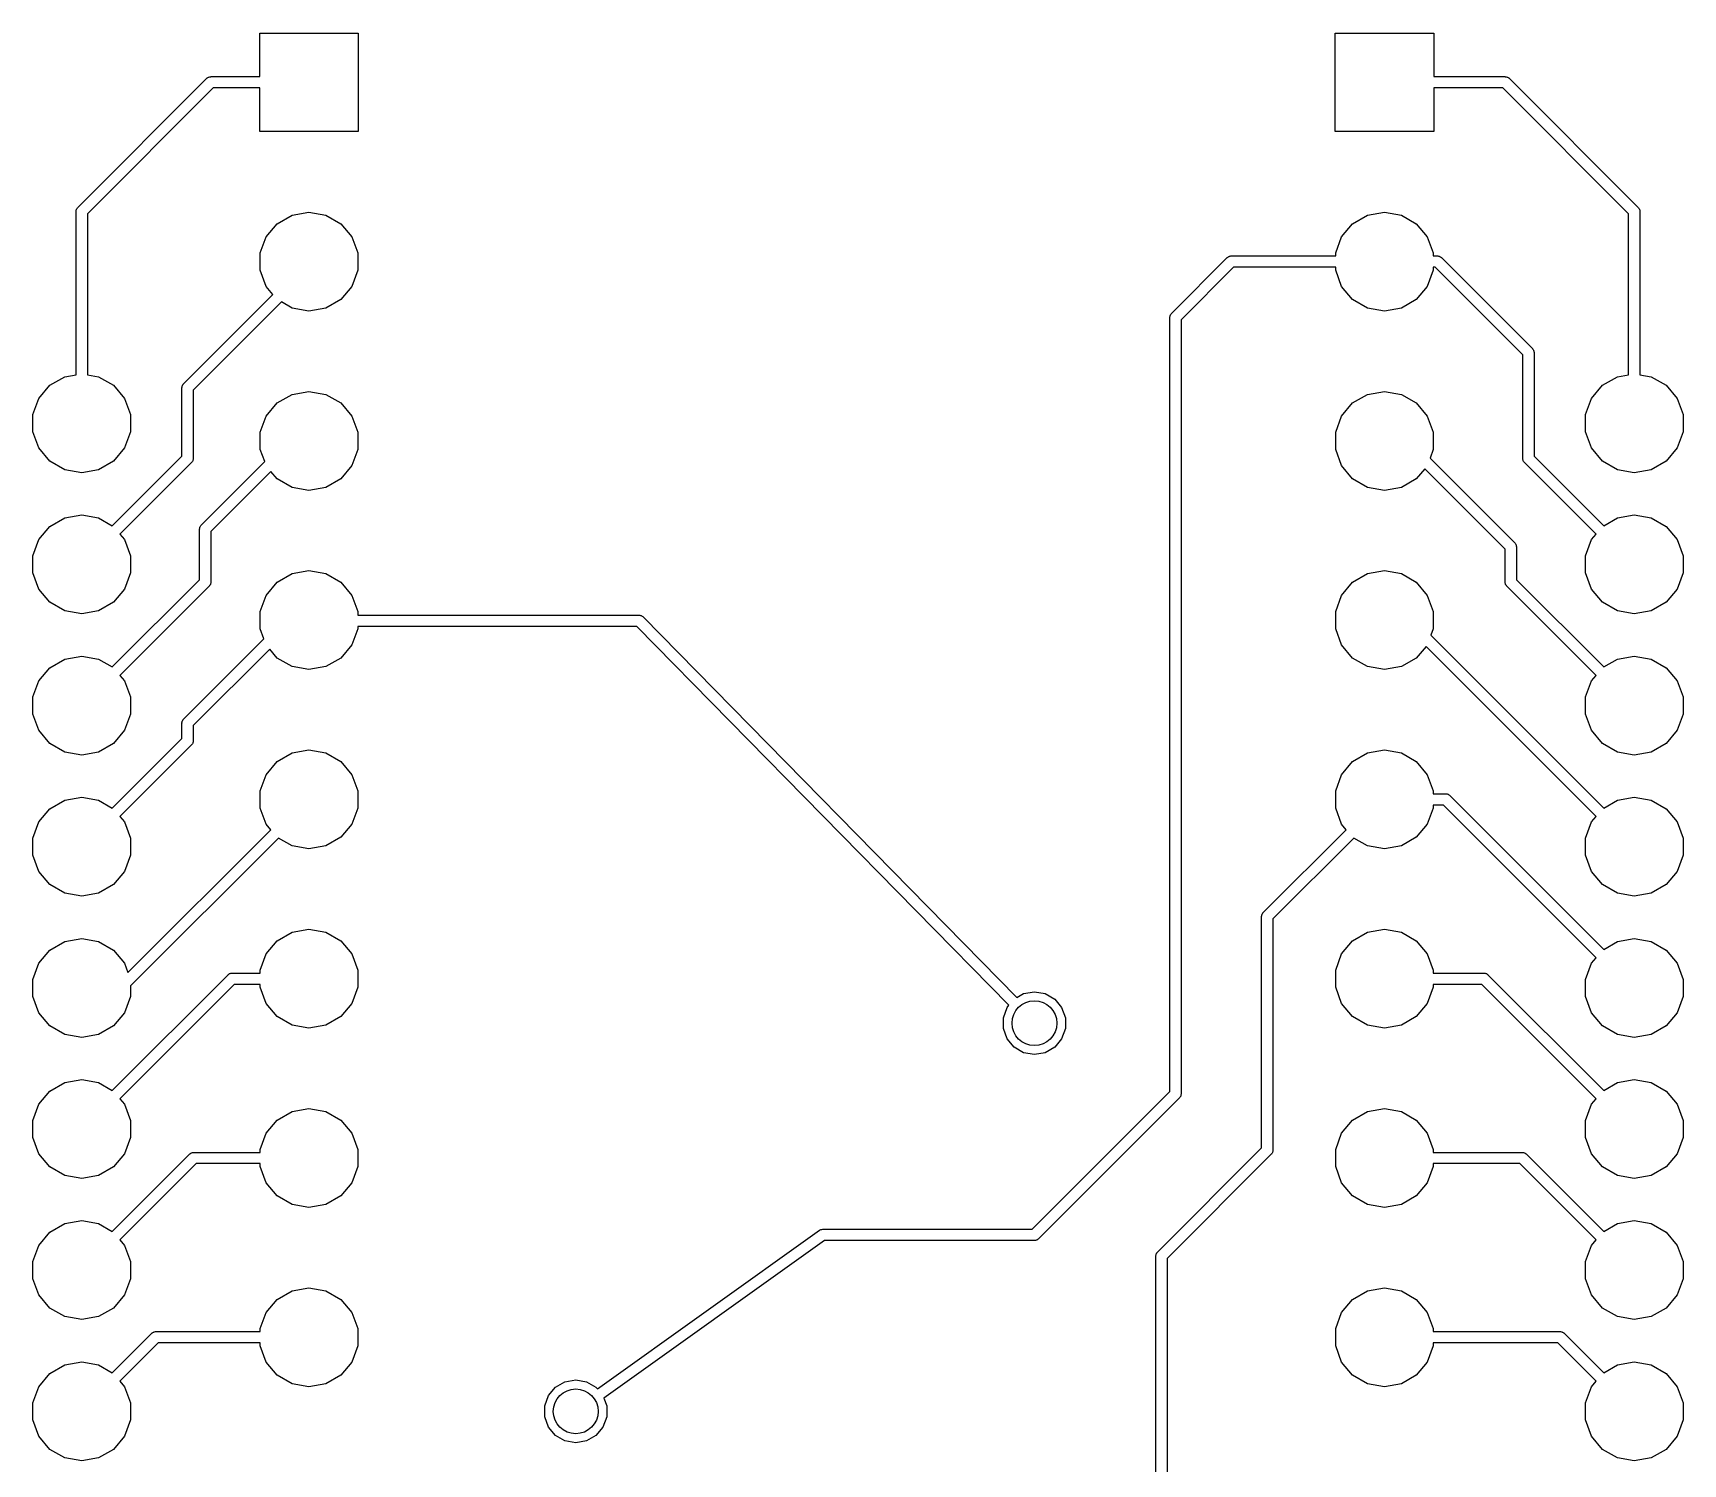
# Model space of a CAD drawing. Extents: x 168.8 to 192.2, y -128.3 to -89.5.
# Drawn here: x 168.81 to 192.19, y -109.75 to -89.47 of the extents above; entities that cross this region are included whole.
import ezdxf

# ---------------------------------------------------------------- set-up
doc = ezdxf.new("R2010")
doc.units = 0
doc.header["$MEASUREMENT"] = 0
doc.layers.add('BLACK', color=7, linetype='CONTINUOUS')

msp = doc.modelspace()

# ---------------------------------------------------------------- linework, layer by layer
at = {"layer": 'Black'}
for p, q in [((172.022, -90.09), (172.022, -89.4715)), ((172.022, -89.4715), (173.418, -89.4715)), ((173.418, -89.4715), (173.418, -90.8685)), ((187.261, -90.8685), (187.261, -89.4715)), ((187.261, -89.4715), (188.659, -89.4715)), ((188.659, -89.4715), (188.659, -90.09)), ((169.443, -91.9442), (171.273, -90.1134)), ((171.363, -90.25), (169.579, -92.0339)), ((171.273, -90.1134), (171.276, -90.1114)), ((171.276, -90.1114), (171.279, -90.1087)), ((171.279, -90.1087), (171.288, -90.1035)), ((171.288, -90.1035), (171.296, -90.0975)), ((171.296, -90.0975), (171.3, -90.0966)), ((171.3, -90.0966), (171.303, -90.0948)), ((171.303, -90.0948), (171.313, -90.093)), ((171.313, -90.093), (171.323, -90.0903)), ((171.323, -90.0903), (171.327, -90.0906)), ((171.327, -90.0906), (171.33, -90.09)), ((171.33, -90.09), (172.022, -90.09)), ((172.022, -90.25), (171.363, -90.25)), ((172.022, -90.8685), (172.022, -90.25)), ((188.659, -90.09), (189.67, -90.09)), ((189.637, -90.25), (188.659, -90.25)), ((188.659, -90.25), (188.659, -90.8685)), ((191.421, -92.0339), (189.637, -90.25)), ((189.67, -90.09), (189.673, -90.0906)), ((189.673, -90.0906), (189.677, -90.0903)), ((189.677, -90.0903), (189.687, -90.093)), ((189.687, -90.093), (189.697, -90.0948)), ((189.697, -90.0948), (189.7, -90.0966)), ((189.7, -90.0966), (189.704, -90.0975)), ((189.704, -90.0975), (189.712, -90.1035)), ((189.712, -90.1035), (189.721, -90.1087)), ((189.721, -90.1087), (189.724, -90.1114)), ((189.724, -90.1114), (189.727, -90.1134)), ((189.727, -90.1134), (191.557, -91.9442)), ((173.418, -90.8685), (172.022, -90.8685)), ((188.659, -90.8685), (187.261, -90.8685)), ((169.419, -92.0007), (169.42, -91.9973)), ((169.419, -94.3129), (169.419, -92.0007)), ((169.42, -91.9938), (169.422, -91.9837)), ((169.42, -91.9973), (169.42, -91.9938)), ((169.422, -91.9837), (169.424, -91.9734)), ((169.424, -91.9734), (169.426, -91.9703)), ((169.426, -91.9703), (169.427, -91.9669)), ((169.427, -91.9669), (169.433, -91.9584)), ((169.433, -91.9584), (169.438, -91.9493)), ((169.438, -91.9493), (169.441, -91.9471)), ((169.441, -91.9471), (169.443, -91.9442)), ((169.579, -92.0339), (169.579, -94.3129)), ((172.269, -92.1729), (172.48, -92.0511)), ((172.48, -92.0511), (172.72, -92.0088)), ((172.72, -92.0088), (172.96, -92.0511)), ((172.96, -92.0511), (173.171, -92.1729)), ((187.509, -92.1729), (187.72, -92.0511)), ((187.72, -92.0511), (187.96, -92.0088)), ((187.96, -92.0088), (188.2, -92.0511)), ((188.2, -92.0511), (188.411, -92.1729)), ((191.421, -94.3129), (191.421, -92.0339)), ((191.557, -91.9442), (191.559, -91.9471)), ((191.559, -91.9471), (191.562, -91.9493)), ((191.562, -91.9493), (191.567, -91.9584)), ((191.567, -91.9584), (191.573, -91.9669)), ((191.573, -91.9669), (191.574, -91.9703)), ((191.574, -91.9703), (191.576, -91.9734)), ((191.576, -91.9734), (191.578, -91.9837)), ((191.578, -91.9837), (191.58, -91.9938)), ((191.58, -91.9938), (191.58, -91.9973)), ((191.58, -91.9973), (191.581, -92.0007)), ((191.581, -92.0007), (191.581, -94.3129)), ((172.113, -92.3594), (172.269, -92.1729)), ((173.171, -92.1729), (173.327, -92.3594)), ((187.353, -92.3594), (187.509, -92.1729)), ((188.411, -92.1729), (188.567, -92.3594)), ((172.029, -92.5882), (172.113, -92.3594)), ((172.029, -92.8318), (172.029, -92.5882)), ((173.327, -92.3594), (173.411, -92.5882)), ((173.411, -92.5882), (173.411, -92.8318)), ((187.269, -92.5882), (187.353, -92.3594)), ((187.269, -92.63), (187.269, -92.5882)), ((188.567, -92.3594), (188.651, -92.5882)), ((188.651, -92.5882), (188.651, -92.63)), ((184.943, -93.4434), (185.733, -92.6534)), ((185.823, -92.79), (185.08, -93.5331)), ((185.733, -92.6534), (185.736, -92.6514)), ((185.736, -92.6514), (185.739, -92.6487)), ((185.739, -92.6487), (185.748, -92.6435)), ((185.748, -92.6435), (185.756, -92.6375)), ((185.756, -92.6375), (185.76, -92.6366)), ((185.76, -92.6366), (185.763, -92.6348)), ((185.763, -92.6348), (185.773, -92.633)), ((185.773, -92.633), (185.783, -92.6303)), ((185.783, -92.6303), (185.787, -92.6306)), ((185.787, -92.6306), (185.79, -92.63)), ((185.79, -92.63), (187.269, -92.63)), ((187.269, -92.79), (185.823, -92.79)), ((187.269, -92.8318), (187.269, -92.79)), ((188.651, -92.63), (188.71, -92.63)), ((188.677, -92.79), (188.651, -92.79)), ((188.651, -92.79), (188.651, -92.8318)), ((189.92, -94.0331), (188.677, -92.79)), ((188.71, -92.63), (188.713, -92.6306)), ((188.713, -92.6306), (188.717, -92.6303)), ((188.717, -92.6303), (188.727, -92.633)), ((188.727, -92.633), (188.737, -92.6348)), ((188.737, -92.6348), (188.74, -92.6366)), ((188.74, -92.6366), (188.744, -92.6375)), ((188.744, -92.6375), (188.752, -92.6435)), ((188.752, -92.6435), (188.761, -92.6487)), ((188.761, -92.6487), (188.764, -92.6514)), ((188.764, -92.6514), (188.767, -92.6534)), ((188.767, -92.6534), (190.057, -93.9434)), ((172.113, -93.0606), (172.029, -92.8318)), ((173.411, -92.8318), (173.327, -93.0606)), ((187.353, -93.0606), (187.269, -92.8318)), ((188.651, -92.8318), (188.567, -93.0606)), ((170.943, -94.4434), (172.21, -93.1767)), ((172.331, -93.2825), (171.08, -94.5331)), ((172.21, -93.1767), (172.113, -93.0606)), ((172.48, -93.3689), (172.331, -93.2825)), ((173.171, -93.2471), (172.96, -93.3689)), ((173.327, -93.0606), (173.171, -93.2471)), ((187.509, -93.2471), (187.353, -93.0606)), ((187.72, -93.3689), (187.509, -93.2471)), ((188.411, -93.2471), (188.2, -93.3689)), ((188.567, -93.0606), (188.411, -93.2471)), ((172.72, -93.4112), (172.48, -93.3689)), ((172.96, -93.3689), (172.72, -93.4112)), ((184.92, -93.493), (184.923, -93.4829)), ((184.921, -93.4965), (184.92, -93.493)), ((184.92, -93.5), (184.921, -93.4965)), ((184.92, -104.467), (184.92, -93.5)), ((184.923, -93.4829), (184.925, -93.4726)), ((184.925, -93.4726), (184.927, -93.4696)), ((184.927, -93.4662), (184.933, -93.4576)), ((184.927, -93.4696), (184.927, -93.4662)), ((184.933, -93.4576), (184.939, -93.4486)), ((184.939, -93.4486), (184.941, -93.4463)), ((184.941, -93.4463), (184.943, -93.4434)), ((187.96, -93.4112), (187.72, -93.3689)), ((188.2, -93.3689), (187.96, -93.4112)), ((185.08, -93.5331), (185.08, -104.5)), ((190.057, -93.9434), (190.059, -93.9463)), ((190.059, -93.9463), (190.061, -93.9486)), ((190.061, -93.9486), (190.067, -93.9576)), ((190.067, -93.9576), (190.073, -93.9662)), ((190.073, -93.9662), (190.073, -93.9696)), ((190.073, -93.9696), (190.075, -93.9726)), ((190.075, -93.9726), (190.077, -93.9829)), ((190.077, -93.9829), (190.08, -93.993)), ((190.08, -93.993), (190.079, -93.9965)), ((189.92, -95.4982), (189.92, -94.0331)), ((190.079, -93.9965), (190.08, -94)), ((190.08, -94), (190.08, -95.4651)), ((168.892, -94.6494), (169.049, -94.4629)), ((169.049, -94.4629), (169.259, -94.3411)), ((169.259, -94.3411), (169.419, -94.3129)), ((169.579, -94.3129), (169.739, -94.3411)), ((169.739, -94.3411), (169.95, -94.4629)), ((169.95, -94.4629), (170.106, -94.6494)), ((170.927, -94.4662), (170.933, -94.4576)), ((170.933, -94.4576), (170.939, -94.4486)), ((170.939, -94.4486), (170.941, -94.4463)), ((170.941, -94.4463), (170.943, -94.4434)), ((190.894, -94.6494), (191.05, -94.4629)), ((191.05, -94.4629), (191.261, -94.3411)), ((191.261, -94.3411), (191.421, -94.3129)), ((191.581, -94.3129), (191.741, -94.3411)), ((191.741, -94.3411), (191.951, -94.4629)), ((191.951, -94.4629), (192.108, -94.6494)), ((168.809, -94.8782), (168.892, -94.6494)), ((170.106, -94.6494), (170.19, -94.8782)), ((170.92, -94.493), (170.923, -94.4829)), ((170.921, -94.4965), (170.92, -94.493)), ((170.92, -94.5), (170.921, -94.4965)), ((170.92, -95.4651), (170.92, -94.5)), ((170.923, -94.4829), (170.925, -94.4726)), ((170.925, -94.4726), (170.927, -94.4696)), ((170.927, -94.4696), (170.927, -94.4662)), ((171.08, -94.5331), (171.08, -95.4982)), ((172.269, -94.7129), (172.48, -94.5911)), ((172.48, -94.5911), (172.72, -94.5488)), ((172.72, -94.5488), (172.96, -94.5911)), ((172.96, -94.5911), (173.171, -94.7129)), ((187.509, -94.7129), (187.72, -94.5911)), ((187.72, -94.5911), (187.96, -94.5488)), ((187.96, -94.5488), (188.2, -94.5911)), ((188.2, -94.5911), (188.411, -94.7129)), ((190.81, -94.8782), (190.894, -94.6494)), ((192.108, -94.6494), (192.191, -94.8782)), ((168.809, -95.1218), (168.809, -94.8782)), ((170.19, -94.8782), (170.19, -95.1218)), ((172.029, -95.1282), (172.113, -94.8994)), ((172.113, -94.8994), (172.269, -94.7129)), ((173.171, -94.7129), (173.327, -94.8994)), ((173.327, -94.8994), (173.411, -95.1282)), ((187.269, -95.1282), (187.353, -94.8994)), ((187.353, -94.8994), (187.509, -94.7129)), ((188.411, -94.7129), (188.567, -94.8994)), ((188.567, -94.8994), (188.651, -95.1282)), ((190.81, -95.1218), (190.81, -94.8782)), ((192.191, -94.8782), (192.191, -95.1218)), ((168.892, -95.3506), (168.809, -95.1218)), ((170.19, -95.1218), (170.106, -95.3506)), ((172.029, -95.3718), (172.029, -95.1282)), ((173.411, -95.1282), (173.411, -95.3718)), ((187.269, -95.3718), (187.269, -95.1282)), ((188.651, -95.1282), (188.651, -95.3718)), ((190.894, -95.3506), (190.81, -95.1218)), ((192.191, -95.1218), (192.108, -95.3506)), ((169.049, -95.5371), (168.892, -95.3506)), ((170.106, -95.3506), (169.95, -95.5371)), ((172.092, -95.5445), (172.029, -95.3718)), ((173.411, -95.3718), (173.327, -95.6006)), ((187.353, -95.6006), (187.269, -95.3718)), ((188.651, -95.3718), (188.606, -95.4932)), ((191.05, -95.5371), (190.894, -95.3506)), ((192.108, -95.3506), (191.951, -95.5371)), ((169.259, -95.6589), (169.049, -95.5371)), ((169.95, -95.5371), (169.739, -95.6589)), ((169.933, -96.4521), (170.92, -95.4651)), ((171.057, -95.5548), (170.041, -96.5704)), ((171.059, -95.5519), (171.057, -95.5548)), ((171.061, -95.5497), (171.059, -95.5519)), ((171.067, -95.5406), (171.061, -95.5497)), ((171.073, -95.532), (171.067, -95.5406)), ((171.075, -95.5256), (171.073, -95.5286)), ((171.073, -95.5286), (171.073, -95.532)), ((171.077, -95.5153), (171.075, -95.5256)), ((171.08, -95.5052), (171.077, -95.5153)), ((171.08, -95.4982), (171.079, -95.5017)), ((171.079, -95.5017), (171.08, -95.5052)), ((171.193, -96.4434), (172.092, -95.5445)), ((173.327, -95.6006), (173.171, -95.7871)), ((187.509, -95.7871), (187.353, -95.6006)), ((188.606, -95.4932), (189.807, -96.6934)), ((189.921, -95.5017), (189.92, -95.4982)), ((189.92, -95.5052), (189.921, -95.5017)), ((189.923, -95.5153), (189.92, -95.5052)), ((189.925, -95.5256), (189.923, -95.5153)), ((189.927, -95.5286), (189.925, -95.5256)), ((189.927, -95.532), (189.927, -95.5286)), ((189.933, -95.5406), (189.927, -95.532)), ((189.939, -95.5497), (189.933, -95.5406)), ((189.941, -95.5519), (189.939, -95.5497)), ((189.943, -95.5548), (189.941, -95.5519)), ((190.959, -96.5704), (189.943, -95.5548)), ((190.08, -95.4651), (191.067, -96.4521)), ((191.261, -95.6589), (191.05, -95.5371)), ((191.951, -95.5371), (191.741, -95.6589)), ((169.499, -95.7012), (169.259, -95.6589)), ((169.739, -95.6589), (169.499, -95.7012)), ((172.181, -95.682), (171.33, -96.5331)), ((172.269, -95.7871), (172.181, -95.682)), ((172.48, -95.9089), (172.269, -95.7871)), ((173.171, -95.7871), (172.96, -95.9089)), ((187.72, -95.9089), (187.509, -95.7871)), ((188.411, -95.7871), (188.2, -95.9089)), ((188.531, -95.644), (188.411, -95.7871)), ((189.67, -96.7831), (188.531, -95.644)), ((191.501, -95.7012), (191.261, -95.6589)), ((191.741, -95.6589), (191.501, -95.7012)), ((172.72, -95.9512), (172.48, -95.9089)), ((172.96, -95.9089), (172.72, -95.9512)), ((187.96, -95.9512), (187.72, -95.9089)), ((188.2, -95.9089), (187.96, -95.9512)), ((169.259, -96.3401), (169.499, -96.2978)), ((169.499, -96.2978), (169.739, -96.3401)), ((191.261, -96.3401), (191.501, -96.2978)), ((191.501, -96.2978), (191.741, -96.3401)), ((168.892, -96.6484), (169.049, -96.4619)), ((169.049, -96.4619), (169.259, -96.3401)), ((169.739, -96.3401), (169.933, -96.4521)), ((171.17, -96.493), (171.173, -96.4829)), ((171.171, -96.4965), (171.17, -96.493)), ((171.17, -96.5), (171.171, -96.4965)), ((171.17, -97.2166), (171.17, -96.5)), ((171.173, -96.4829), (171.175, -96.4726)), ((171.175, -96.4726), (171.177, -96.4696)), ((171.177, -96.4662), (171.183, -96.4576)), ((171.177, -96.4696), (171.177, -96.4662)), ((171.183, -96.4576), (171.189, -96.4486)), ((171.189, -96.4486), (171.191, -96.4463)), ((171.191, -96.4463), (171.193, -96.4434)), ((171.33, -96.5331), (171.33, -97.2498)), ((191.067, -96.4521), (191.261, -96.3401)), ((191.741, -96.3401), (191.951, -96.4619)), ((191.951, -96.4619), (192.108, -96.6484)), ((168.809, -96.8772), (168.892, -96.6484)), ((170.041, -96.5704), (170.106, -96.6484)), ((170.106, -96.6484), (170.19, -96.8772)), ((189.67, -97.2498), (189.67, -96.7831)), ((189.807, -96.6934), (189.809, -96.6963)), ((189.809, -96.6963), (189.811, -96.6986)), ((189.811, -96.6986), (189.817, -96.7076)), ((189.817, -96.7076), (189.823, -96.7162)), ((189.823, -96.7162), (189.823, -96.7196)), ((189.823, -96.7196), (189.825, -96.7226)), ((189.825, -96.7226), (189.827, -96.7329)), ((189.827, -96.7329), (189.83, -96.743)), ((189.83, -96.743), (189.829, -96.7465)), ((189.829, -96.7465), (189.83, -96.75)), ((189.83, -96.75), (189.83, -97.2166)), ((190.81, -96.8772), (190.894, -96.6484)), ((190.894, -96.6484), (190.959, -96.5704)), ((192.108, -96.6484), (192.191, -96.8772)), ((168.809, -97.1207), (168.809, -96.8772)), ((170.19, -96.8772), (170.19, -97.1207)), ((190.81, -97.1207), (190.81, -96.8772)), ((192.191, -96.8772), (192.191, -97.1207)), ((168.892, -97.3496), (168.809, -97.1207)), ((169.933, -98.4536), (171.17, -97.2166)), ((170.19, -97.1207), (170.106, -97.3496)), ((171.327, -97.2668), (171.325, -97.2771)), ((171.33, -97.2567), (171.327, -97.2668)), ((171.33, -97.2498), (171.329, -97.2532)), ((171.329, -97.2532), (171.33, -97.2567)), ((172.113, -97.4394), (172.269, -97.2529)), ((172.269, -97.2529), (172.48, -97.1311)), ((172.48, -97.1311), (172.72, -97.0888)), ((172.72, -97.0888), (172.96, -97.1311)), ((172.96, -97.1311), (173.171, -97.2529)), ((173.171, -97.2529), (173.327, -97.4394)), ((187.353, -97.4394), (187.509, -97.2529)), ((187.509, -97.2529), (187.72, -97.1311)), ((187.72, -97.1311), (187.96, -97.0888)), ((187.96, -97.0888), (188.2, -97.1311)), ((188.2, -97.1311), (188.411, -97.2529)), ((188.411, -97.2529), (188.567, -97.4394)), ((189.671, -97.2532), (189.67, -97.2498)), ((189.67, -97.2567), (189.671, -97.2532)), ((189.673, -97.2668), (189.67, -97.2567)), ((189.675, -97.2771), (189.673, -97.2668)), ((189.83, -97.2166), (191.067, -98.4536)), ((190.894, -97.3496), (190.81, -97.1207)), ((192.191, -97.1207), (192.108, -97.3496)), ((169.049, -97.5361), (168.892, -97.3496)), ((170.106, -97.3496), (169.95, -97.5361)), ((171.307, -97.3063), (170.041, -98.5719)), ((171.309, -97.3034), (171.307, -97.3063)), ((171.311, -97.3012), (171.309, -97.3034)), ((171.317, -97.2921), (171.311, -97.3012)), ((171.323, -97.2836), (171.317, -97.2921)), ((171.325, -97.2771), (171.323, -97.2802)), ((171.323, -97.2802), (171.323, -97.2836)), ((172.029, -97.6682), (172.113, -97.4394)), ((173.327, -97.4394), (173.411, -97.6682)), ((187.269, -97.6682), (187.353, -97.4394)), ((188.567, -97.4394), (188.651, -97.6682)), ((189.677, -97.2802), (189.675, -97.2771)), ((189.677, -97.2836), (189.677, -97.2802)), ((189.683, -97.2921), (189.677, -97.2836)), ((189.689, -97.3012), (189.683, -97.2921)), ((189.691, -97.3034), (189.689, -97.3012)), ((189.693, -97.3063), (189.691, -97.3034)), ((190.959, -98.5719), (189.693, -97.3063)), ((191.05, -97.5361), (190.894, -97.3496)), ((192.108, -97.3496), (191.951, -97.5361)), ((169.259, -97.6579), (169.049, -97.5361)), ((169.499, -97.7001), (169.259, -97.6579)), ((169.739, -97.6579), (169.499, -97.7001)), ((169.95, -97.5361), (169.739, -97.6579)), ((172.029, -97.9118), (172.029, -97.6682)), ((173.411, -97.6682), (173.411, -97.72)), ((173.411, -97.72), (177.4, -97.72)), ((177.4, -97.72), (177.404, -97.7207)), ((177.404, -97.7207), (177.408, -97.7204)), ((177.408, -97.7204), (177.417, -97.7231)), ((177.417, -97.7231), (177.427, -97.7248)), ((177.427, -97.7248), (177.431, -97.7268)), ((177.431, -97.7268), (177.434, -97.7278)), ((177.434, -97.7278), (177.443, -97.7337)), ((177.443, -97.7337), (177.451, -97.7387)), ((187.269, -97.9118), (187.269, -97.6682)), ((188.651, -97.6682), (188.651, -97.9118)), ((191.261, -97.6579), (191.05, -97.5361)), ((191.501, -97.7001), (191.261, -97.6579)), ((191.741, -97.6579), (191.501, -97.7001)), ((191.951, -97.5361), (191.741, -97.6579)), ((172.082, -98.0552), (172.029, -97.9118)), ((173.411, -97.9118), (173.327, -98.1406)), ((177.366, -97.88), (173.411, -97.88)), ((173.411, -97.88), (173.411, -97.9118)), ((182.639, -103.247), (177.366, -97.88)), ((177.451, -97.7387), (177.454, -97.7417)), ((177.454, -97.7417), (177.457, -97.7439)), ((177.457, -97.7439), (182.753, -103.135)), ((187.353, -98.1406), (187.269, -97.9118)), ((188.651, -97.9118), (188.617, -98.0029)), ((170.943, -99.1934), (172.082, -98.0552)), ((172.163, -98.2003), (171.08, -99.2831)), ((172.269, -98.3271), (172.163, -98.2003)), ((173.327, -98.1406), (173.171, -98.3271)), ((187.509, -98.3271), (187.353, -98.1406)), ((188.55, -98.1615), (188.411, -98.3271)), ((190.959, -100.571), (188.55, -98.1615)), ((188.617, -98.0029), (191.067, -100.453)), ((169.049, -98.4634), (169.259, -98.3416)), ((169.259, -98.3416), (169.499, -98.2993)), ((169.499, -98.2993), (169.739, -98.3416)), ((169.739, -98.3416), (169.933, -98.4536)), ((172.48, -98.4489), (172.269, -98.3271)), ((173.171, -98.3271), (172.96, -98.4489)), ((187.72, -98.4489), (187.509, -98.3271)), ((188.411, -98.3271), (188.2, -98.4489)), ((191.067, -98.4536), (191.261, -98.3416)), ((191.261, -98.3416), (191.501, -98.2993)), ((191.501, -98.2993), (191.741, -98.3416)), ((191.741, -98.3416), (191.951, -98.4634)), ((168.809, -98.8787), (168.892, -98.6499)), ((168.892, -98.6499), (169.049, -98.4634)), ((170.041, -98.5719), (170.106, -98.6499)), ((170.106, -98.6499), (170.19, -98.8787)), ((172.72, -98.4912), (172.48, -98.4489)), ((172.96, -98.4489), (172.72, -98.4912)), ((187.96, -98.4912), (187.72, -98.4489)), ((188.2, -98.4489), (187.96, -98.4912)), ((190.81, -98.8787), (190.894, -98.6499)), ((190.894, -98.6499), (190.959, -98.5719)), ((191.951, -98.4634), (192.108, -98.6499)), ((192.108, -98.6499), (192.191, -98.8787)), ((168.809, -99.1223), (168.809, -98.8787)), ((170.19, -98.8787), (170.19, -99.1223)), ((190.81, -99.1223), (190.81, -98.8787)), ((192.191, -98.8787), (192.191, -99.1223)), ((168.892, -99.3511), (168.809, -99.1223)), ((170.19, -99.1223), (170.106, -99.3511)), ((190.894, -99.3511), (190.81, -99.1223)), ((192.191, -99.1223), (192.108, -99.3511)), ((169.049, -99.5376), (168.892, -99.3511)), ((170.106, -99.3511), (169.95, -99.5376)), ((170.92, -99.243), (170.923, -99.2329)), ((170.921, -99.2465), (170.92, -99.243)), ((170.92, -99.25), (170.921, -99.2465)), ((170.92, -99.4656), (170.92, -99.25)), ((170.923, -99.2329), (170.925, -99.2226)), ((170.925, -99.2226), (170.927, -99.2196)), ((170.927, -99.2162), (170.933, -99.2076)), ((170.927, -99.2196), (170.927, -99.2162)), ((170.933, -99.2076), (170.939, -99.1986)), ((170.939, -99.1986), (170.941, -99.1963)), ((170.941, -99.1963), (170.943, -99.1934)), ((171.08, -99.2831), (171.08, -99.4987)), ((191.05, -99.5376), (190.894, -99.3511)), ((192.108, -99.3511), (191.951, -99.5376)), ((169.259, -99.6594), (169.049, -99.5376)), ((169.95, -99.5376), (169.739, -99.6594)), ((169.933, -100.453), (170.92, -99.4656)), ((171.057, -99.5553), (170.041, -100.571)), ((171.059, -99.5524), (171.057, -99.5553)), ((171.061, -99.5502), (171.059, -99.5524)), ((171.067, -99.5411), (171.061, -99.5502)), ((171.073, -99.5325), (171.067, -99.5411)), ((171.075, -99.5261), (171.073, -99.5291)), ((171.073, -99.5291), (171.073, -99.5325)), ((171.077, -99.5158), (171.075, -99.5261)), ((171.08, -99.5057), (171.077, -99.5158)), ((171.08, -99.4987), (171.079, -99.5022)), ((171.079, -99.5022), (171.08, -99.5057)), ((191.261, -99.6594), (191.05, -99.5376)), ((191.951, -99.5376), (191.741, -99.6594)), ((169.499, -99.7017), (169.259, -99.6594)), ((169.739, -99.6594), (169.499, -99.7017)), ((172.113, -99.9794), (172.269, -99.7929)), ((172.269, -99.7929), (172.48, -99.6711)), ((172.48, -99.6711), (172.72, -99.6288)), ((172.72, -99.6288), (172.96, -99.6711)), ((172.96, -99.6711), (173.171, -99.7929)), ((173.171, -99.7929), (173.327, -99.9794)), ((187.353, -99.9794), (187.509, -99.7929)), ((187.509, -99.7929), (187.72, -99.6711)), ((187.72, -99.6711), (187.96, -99.6288)), ((187.96, -99.6288), (188.2, -99.6711)), ((188.2, -99.6711), (188.411, -99.7929)), ((188.411, -99.7929), (188.567, -99.9794)), ((191.501, -99.7017), (191.261, -99.6594)), ((191.741, -99.6594), (191.501, -99.7017)), ((172.029, -100.208), (172.113, -99.9794)), ((173.327, -99.9794), (173.411, -100.208)), ((187.269, -100.208), (187.353, -99.9794)), ((188.567, -99.9794), (188.651, -100.208)), ((169.259, -100.341), (169.499, -100.298)), ((169.499, -100.298), (169.739, -100.341)), ((172.029, -100.452), (172.029, -100.208)), ((173.411, -100.208), (173.411, -100.452)), ((187.269, -100.452), (187.269, -100.208)), ((188.651, -100.208), (188.651, -100.25)), ((188.651, -100.25), (188.83, -100.25)), ((188.83, -100.25), (188.833, -100.251)), ((188.833, -100.251), (188.837, -100.25)), ((188.837, -100.25), (188.847, -100.253)), ((188.847, -100.253), (188.857, -100.255)), ((188.857, -100.255), (188.86, -100.257)), ((188.86, -100.257), (188.864, -100.257)), ((188.864, -100.257), (188.872, -100.263)), ((188.872, -100.263), (188.881, -100.269)), ((188.881, -100.269), (188.883, -100.271)), ((188.883, -100.271), (188.886, -100.273)), ((188.886, -100.273), (191.067, -102.454)), ((191.261, -100.341), (191.501, -100.298)), ((191.501, -100.298), (191.741, -100.341)), ((168.892, -100.649), (169.049, -100.462)), ((169.049, -100.462), (169.259, -100.341)), ((169.739, -100.341), (169.933, -100.453)), ((172.113, -100.681), (172.029, -100.452)), ((173.411, -100.452), (173.327, -100.681)), ((187.353, -100.681), (187.269, -100.452)), ((188.651, -100.452), (188.567, -100.681)), ((188.797, -100.41), (188.651, -100.41)), ((188.651, -100.41), (188.651, -100.452)), ((190.959, -102.572), (188.797, -100.41)), ((191.067, -100.453), (191.261, -100.341)), ((191.741, -100.341), (191.951, -100.462)), ((191.951, -100.462), (192.108, -100.649)), ((168.809, -100.878), (168.892, -100.649)), ((170.041, -100.571), (170.106, -100.649)), ((170.106, -100.649), (170.19, -100.878)), ((170.155, -102.782), (172.178, -100.759)), ((172.178, -100.759), (172.113, -100.681)), ((173.327, -100.681), (173.171, -100.867)), ((186.243, -101.933), (187.418, -100.759)), ((187.418, -100.759), (187.353, -100.681)), ((188.567, -100.681), (188.411, -100.867)), ((190.81, -100.878), (190.894, -100.649)), ((190.894, -100.649), (190.959, -100.571)), ((192.108, -100.649), (192.191, -100.878)), ((168.809, -101.121), (168.809, -100.878)), ((172.286, -100.877), (170.19, -102.973)), ((170.19, -100.878), (170.19, -101.121)), ((172.48, -100.989), (172.286, -100.877)), ((172.72, -101.031), (172.48, -100.989)), ((172.96, -100.989), (172.72, -101.031)), ((173.171, -100.867), (172.96, -100.989)), ((187.526, -100.877), (186.38, -102.023)), ((187.72, -100.989), (187.526, -100.877)), ((187.96, -101.031), (187.72, -100.989)), ((188.2, -100.989), (187.96, -101.031)), ((188.411, -100.867), (188.2, -100.989)), ((190.81, -101.121), (190.81, -100.878)), ((192.191, -100.878), (192.191, -101.121)), ((168.892, -101.35), (168.809, -101.121)), ((170.19, -101.121), (170.106, -101.35)), ((190.894, -101.35), (190.81, -101.121)), ((192.191, -101.121), (192.108, -101.35)), ((169.049, -101.537), (168.892, -101.35)), ((170.106, -101.35), (169.95, -101.537)), ((191.05, -101.537), (190.894, -101.35)), ((192.108, -101.35), (191.951, -101.537)), ((169.259, -101.658), (169.049, -101.537)), ((169.499, -101.701), (169.259, -101.658)), ((169.739, -101.658), (169.499, -101.701)), ((169.95, -101.537), (169.739, -101.658)), ((191.261, -101.658), (191.05, -101.537)), ((191.501, -101.701), (191.261, -101.658)), ((191.741, -101.658), (191.501, -101.701)), ((191.951, -101.537), (191.741, -101.658)), ((186.233, -101.948), (186.239, -101.939)), ((186.239, -101.939), (186.241, -101.936)), ((186.241, -101.936), (186.243, -101.933)), ((172.48, -102.211), (172.72, -102.169)), ((172.72, -102.169), (172.96, -102.211)), ((186.22, -101.983), (186.223, -101.973)), ((186.221, -101.987), (186.22, -101.983)), ((186.22, -101.99), (186.221, -101.987)), ((186.22, -105.267), (186.22, -101.99)), ((186.223, -101.973), (186.225, -101.963)), ((186.225, -101.963), (186.227, -101.96)), ((186.227, -101.956), (186.233, -101.948)), ((186.227, -101.96), (186.227, -101.956)), ((186.38, -102.023), (186.38, -105.3)), ((187.72, -102.211), (187.96, -102.169)), ((187.96, -102.169), (188.2, -102.211)), ((169.049, -102.464), (169.259, -102.342)), ((169.259, -102.342), (169.499, -102.3)), ((169.499, -102.3), (169.739, -102.342)), ((169.739, -102.342), (169.95, -102.464)), ((172.113, -102.519), (172.269, -102.333)), ((172.269, -102.333), (172.48, -102.211)), ((172.96, -102.211), (173.171, -102.333)), ((173.171, -102.333), (173.327, -102.519)), ((187.353, -102.519), (187.509, -102.333)), ((187.509, -102.333), (187.72, -102.211)), ((188.2, -102.211), (188.411, -102.333)), ((188.411, -102.333), (188.567, -102.519)), ((191.067, -102.454), (191.261, -102.342)), ((191.261, -102.342), (191.501, -102.3)), ((191.501, -102.3), (191.741, -102.342)), ((191.741, -102.342), (191.951, -102.464)), ((168.892, -102.65), (169.049, -102.464)), ((169.95, -102.464), (170.106, -102.65)), ((172.029, -102.748), (172.113, -102.519)), ((173.327, -102.519), (173.411, -102.748)), ((187.269, -102.748), (187.353, -102.519)), ((188.567, -102.519), (188.651, -102.748)), ((190.894, -102.65), (190.959, -102.572)), ((191.951, -102.464), (192.108, -102.65)), ((168.809, -102.879), (168.892, -102.65)), ((168.809, -103.123), (168.809, -102.879)), ((169.933, -104.453), (171.573, -102.813)), ((170.106, -102.65), (170.155, -102.782)), ((171.573, -102.813), (171.576, -102.811)), ((171.576, -102.811), (171.578, -102.809)), ((171.578, -102.809), (171.587, -102.803)), ((171.587, -102.803), (171.595, -102.797)), ((171.595, -102.797), (171.599, -102.797)), ((171.599, -102.797), (171.602, -102.795)), ((171.602, -102.795), (171.612, -102.793)), ((171.612, -102.793), (171.622, -102.79)), ((171.622, -102.79), (171.626, -102.791)), ((171.626, -102.791), (171.629, -102.79)), ((171.629, -102.79), (172.029, -102.79)), ((172.029, -102.79), (172.029, -102.748)), ((173.411, -102.748), (173.411, -102.992)), ((187.269, -102.992), (187.269, -102.748)), ((188.651, -102.748), (188.651, -102.79)), ((188.651, -102.79), (189.371, -102.79)), ((189.371, -102.79), (189.374, -102.791)), ((189.374, -102.791), (189.378, -102.79)), ((189.378, -102.79), (189.388, -102.793)), ((189.388, -102.793), (189.398, -102.795)), ((189.398, -102.795), (189.401, -102.797)), ((189.401, -102.797), (189.405, -102.797)), ((189.405, -102.797), (189.413, -102.803)), ((189.413, -102.803), (189.422, -102.809)), ((189.422, -102.809), (189.424, -102.811)), ((189.424, -102.811), (189.427, -102.813)), ((189.427, -102.813), (191.067, -104.453)), ((190.81, -102.879), (190.894, -102.65)), ((190.81, -103.123), (190.81, -102.879)), ((192.108, -102.65), (192.191, -102.879)), ((192.191, -102.879), (192.191, -103.123)), ((171.662, -102.95), (170.041, -104.571)), ((170.19, -102.973), (170.19, -103.123)), ((172.029, -102.95), (171.662, -102.95)), ((172.029, -102.992), (172.029, -102.95)), ((172.113, -103.221), (172.029, -102.992)), ((173.411, -102.992), (173.327, -103.221)), ((182.753, -103.135), (182.847, -103.081)), ((182.847, -103.081), (183, -103.054)), ((183, -103.054), (183.153, -103.081)), ((183.153, -103.081), (183.287, -103.158)), ((187.353, -103.221), (187.269, -102.992)), ((188.651, -102.992), (188.567, -103.221)), ((189.338, -102.95), (188.651, -102.95)), ((188.651, -102.95), (188.651, -102.992)), ((190.959, -104.571), (189.338, -102.95)), ((168.892, -103.352), (168.809, -103.123)), ((170.19, -103.123), (170.106, -103.352)), ((172.269, -103.407), (172.113, -103.221)), ((173.327, -103.221), (173.171, -103.407)), ((182.561, -103.423), (182.614, -103.277)), ((182.614, -103.277), (182.639, -103.247)), ((183.287, -103.158), (183.386, -103.277)), ((183.386, -103.277), (183.439, -103.423)), ((187.509, -103.407), (187.353, -103.221)), ((188.567, -103.221), (188.411, -103.407)), ((190.894, -103.352), (190.81, -103.123)), ((192.191, -103.123), (192.108, -103.352)), ((169.049, -103.538), (168.892, -103.352)), ((169.259, -103.66), (169.049, -103.538)), ((169.95, -103.538), (169.739, -103.66)), ((170.106, -103.352), (169.95, -103.538)), ((172.48, -103.529), (172.269, -103.407)), ((172.72, -103.571), (172.48, -103.529)), ((172.96, -103.529), (172.72, -103.571)), ((173.171, -103.407), (172.96, -103.529)), ((182.561, -103.577), (182.561, -103.423)), ((182.614, -103.723), (182.561, -103.577)), ((183.439, -103.577), (183.386, -103.723)), ((183.439, -103.423), (183.439, -103.577)), ((187.72, -103.529), (187.509, -103.407)), ((187.96, -103.571), (187.72, -103.529)), ((188.2, -103.529), (187.96, -103.571)), ((188.411, -103.407), (188.2, -103.529)), ((191.05, -103.538), (190.894, -103.352)), ((191.261, -103.66), (191.05, -103.538)), ((191.951, -103.538), (191.741, -103.66)), ((192.108, -103.352), (191.951, -103.538)), ((169.499, -103.702), (169.259, -103.66)), ((169.739, -103.66), (169.499, -103.702)), ((182.713, -103.842), (182.614, -103.723)), ((183.386, -103.723), (183.287, -103.842)), ((191.501, -103.702), (191.261, -103.66)), ((191.741, -103.66), (191.501, -103.702)), ((182.847, -103.919), (182.713, -103.842)), ((183, -103.946), (182.847, -103.919)), ((183.153, -103.919), (183, -103.946)), ((183.287, -103.842), (183.153, -103.919)), ((168.892, -104.649), (169.049, -104.463)), ((169.049, -104.463), (169.259, -104.341)), ((169.259, -104.341), (169.499, -104.299)), ((169.499, -104.299), (169.739, -104.341)), ((169.739, -104.341), (169.933, -104.453)), ((182.967, -106.42), (184.92, -104.467)), ((185.077, -104.517), (185.075, -104.527)), ((185.08, -104.507), (185.077, -104.517)), ((185.08, -104.5), (185.079, -104.503)), ((185.079, -104.503), (185.08, -104.507)), ((191.067, -104.453), (191.261, -104.341)), ((191.261, -104.341), (191.501, -104.299)), ((191.501, -104.299), (191.741, -104.341)), ((191.741, -104.341), (191.951, -104.463)), ((191.951, -104.463), (192.108, -104.649)), ((168.809, -104.878), (168.892, -104.649)), ((170.041, -104.571), (170.106, -104.649)), ((170.106, -104.649), (170.19, -104.878)), ((172.269, -104.873), (172.48, -104.751)), ((172.48, -104.751), (172.72, -104.709)), ((172.72, -104.709), (172.96, -104.751)), ((172.96, -104.751), (173.171, -104.873)), ((185.057, -104.557), (183.057, -106.557)), ((185.059, -104.554), (185.057, -104.557)), ((185.061, -104.551), (185.059, -104.554)), ((185.067, -104.542), (185.061, -104.551)), ((185.073, -104.534), (185.067, -104.542)), ((185.075, -104.527), (185.073, -104.53)), ((185.073, -104.53), (185.073, -104.534)), ((187.509, -104.873), (187.72, -104.751)), ((187.72, -104.751), (187.96, -104.709)), ((187.96, -104.709), (188.2, -104.751)), ((188.2, -104.751), (188.411, -104.873)), ((190.81, -104.878), (190.894, -104.649)), ((190.894, -104.649), (190.959, -104.571)), ((192.108, -104.649), (192.191, -104.878)), ((168.809, -105.122), (168.809, -104.878)), ((170.19, -104.878), (170.19, -105.122)), ((172.113, -105.059), (172.269, -104.873)), ((173.171, -104.873), (173.327, -105.059)), ((187.353, -105.059), (187.509, -104.873)), ((188.411, -104.873), (188.567, -105.059)), ((190.81, -105.122), (190.81, -104.878)), ((192.191, -104.878), (192.191, -105.122)), ((168.892, -105.351), (168.809, -105.122)), ((170.19, -105.122), (170.106, -105.351)), ((172.029, -105.288), (172.113, -105.059)), ((173.327, -105.059), (173.411, -105.288)), ((187.269, -105.288), (187.353, -105.059)), ((188.567, -105.059), (188.651, -105.288)), ((190.894, -105.351), (190.81, -105.122)), ((192.191, -105.122), (192.108, -105.351)), ((169.049, -105.537), (168.892, -105.351)), ((169.933, -106.452), (171.032, -105.353)), ((170.106, -105.351), (169.95, -105.537)), ((171.032, -105.353), (171.035, -105.351)), ((171.035, -105.351), (171.037, -105.349)), ((171.037, -105.349), (171.046, -105.343)), ((171.046, -105.343), (171.054, -105.337)), ((171.054, -105.337), (171.058, -105.337)), ((171.058, -105.337), (171.061, -105.335)), ((171.061, -105.335), (171.071, -105.333)), ((171.071, -105.333), (171.081, -105.33)), ((171.081, -105.33), (171.085, -105.331)), ((171.085, -105.331), (171.088, -105.33)), ((171.088, -105.33), (172.029, -105.33)), ((172.029, -105.33), (172.029, -105.288)), ((173.411, -105.288), (173.411, -105.532)), ((184.743, -106.743), (186.22, -105.267)), ((186.357, -105.357), (184.88, -106.833)), ((186.359, -105.354), (186.357, -105.357)), ((186.361, -105.351), (186.359, -105.354)), ((186.367, -105.342), (186.361, -105.351)), ((186.373, -105.334), (186.367, -105.342)), ((186.375, -105.327), (186.373, -105.33)), ((186.373, -105.33), (186.373, -105.334)), ((186.377, -105.317), (186.375, -105.327)), ((186.38, -105.307), (186.377, -105.317)), ((186.38, -105.3), (186.379, -105.303)), ((186.379, -105.303), (186.38, -105.307)), ((187.269, -105.532), (187.269, -105.288)), ((188.651, -105.288), (188.651, -105.33)), ((188.651, -105.33), (189.912, -105.33)), ((189.912, -105.33), (189.915, -105.331)), ((189.915, -105.331), (189.919, -105.33)), ((189.919, -105.33), (189.929, -105.333)), ((189.929, -105.333), (189.939, -105.335)), ((189.939, -105.335), (189.942, -105.337)), ((189.942, -105.337), (189.946, -105.337)), ((189.946, -105.337), (189.954, -105.343)), ((189.954, -105.343), (189.963, -105.349)), ((189.963, -105.349), (189.965, -105.351)), ((189.965, -105.351), (189.968, -105.353)), ((189.968, -105.353), (191.067, -106.452)), ((191.05, -105.537), (190.894, -105.351)), ((192.108, -105.351), (191.951, -105.537)), ((169.259, -105.659), (169.049, -105.537)), ((169.499, -105.701), (169.259, -105.659)), ((169.739, -105.659), (169.499, -105.701)), ((169.95, -105.537), (169.739, -105.659)), ((171.121, -105.49), (170.041, -106.57)), ((172.029, -105.49), (171.121, -105.49)), ((172.029, -105.532), (172.029, -105.49)), ((172.113, -105.761), (172.029, -105.532)), ((173.411, -105.532), (173.327, -105.761)), ((187.353, -105.761), (187.269, -105.532)), ((188.651, -105.532), (188.567, -105.761)), ((189.879, -105.49), (188.651, -105.49)), ((188.651, -105.49), (188.651, -105.532)), ((190.959, -106.57), (189.879, -105.49)), ((191.261, -105.659), (191.05, -105.537)), ((191.501, -105.701), (191.261, -105.659)), ((191.741, -105.659), (191.501, -105.701)), ((191.951, -105.537), (191.741, -105.659)), ((172.269, -105.947), (172.113, -105.761)), ((173.327, -105.761), (173.171, -105.947)), ((187.509, -105.947), (187.353, -105.761)), ((188.567, -105.761), (188.411, -105.947)), ((172.48, -106.069), (172.269, -105.947)), ((172.72, -106.111), (172.48, -106.069)), ((172.96, -106.069), (172.72, -106.111)), ((173.171, -105.947), (172.96, -106.069)), ((187.72, -106.069), (187.509, -105.947)), ((187.96, -106.111), (187.72, -106.069)), ((188.2, -106.069), (187.96, -106.111)), ((188.411, -105.947), (188.2, -106.069)), ((169.049, -106.462), (169.259, -106.34)), ((169.259, -106.34), (169.499, -106.298)), ((169.499, -106.298), (169.739, -106.34)), ((169.739, -106.34), (169.933, -106.452)), ((191.067, -106.452), (191.261, -106.34)), ((191.261, -106.34), (191.501, -106.298)), ((191.501, -106.298), (191.741, -106.34)), ((191.741, -106.34), (191.951, -106.462)), ((168.892, -106.648), (169.049, -106.462)), ((170.041, -106.57), (170.106, -106.648)), ((176.807, -108.682), (179.954, -106.435)), ((180.026, -106.58), (176.9, -108.813)), ((179.954, -106.435), (179.963, -106.43)), ((179.963, -106.43), (179.973, -106.425)), ((179.973, -106.425), (179.976, -106.424)), ((179.976, -106.424), (179.979, -106.423)), ((179.979, -106.423), (179.989, -106.422)), ((179.989, -106.422), (180, -106.42)), ((180, -106.42), (182.967, -106.42)), ((183, -106.58), (180.026, -106.58)), ((183.003, -106.579), (183, -106.58)), ((183.007, -106.58), (183.003, -106.579)), ((183.017, -106.577), (183.007, -106.58)), ((183.027, -106.575), (183.017, -106.577)), ((183.03, -106.573), (183.027, -106.575)), ((183.034, -106.573), (183.03, -106.573)), ((183.042, -106.567), (183.034, -106.573)), ((183.051, -106.561), (183.042, -106.567)), ((183.054, -106.559), (183.051, -106.561)), ((183.057, -106.557), (183.054, -106.559)), ((190.894, -106.648), (190.959, -106.57)), ((191.951, -106.462), (192.108, -106.648)), ((168.809, -106.877), (168.892, -106.648)), ((170.106, -106.648), (170.19, -106.877)), ((184.72, -106.793), (184.723, -106.783)), ((184.721, -106.797), (184.72, -106.793)), ((184.72, -106.8), (184.721, -106.797)), ((184.72, -113.267), (184.72, -106.8)), ((184.723, -106.783), (184.725, -106.773)), ((184.725, -106.773), (184.727, -106.77)), ((184.727, -106.766), (184.733, -106.758)), ((184.727, -106.77), (184.727, -106.766)), ((184.733, -106.758), (184.739, -106.749)), ((184.739, -106.749), (184.741, -106.746)), ((184.741, -106.746), (184.743, -106.743)), ((184.88, -106.833), (184.88, -113.3)), ((190.81, -106.877), (190.894, -106.648)), ((192.108, -106.648), (192.191, -106.877)), ((168.809, -107.121), (168.809, -106.877)), ((170.19, -106.877), (170.19, -107.121)), ((190.81, -107.121), (190.81, -106.877)), ((192.191, -106.877), (192.191, -107.121)), ((168.892, -107.35), (168.809, -107.121)), ((170.19, -107.121), (170.106, -107.35)), ((172.269, -107.413), (172.48, -107.291)), ((172.48, -107.291), (172.72, -107.249)), ((172.72, -107.249), (172.96, -107.291)), ((172.96, -107.291), (173.171, -107.413)), ((187.509, -107.413), (187.72, -107.291)), ((187.72, -107.291), (187.96, -107.249)), ((187.96, -107.249), (188.2, -107.291)), ((188.2, -107.291), (188.411, -107.413)), ((190.894, -107.35), (190.81, -107.121)), ((192.191, -107.121), (192.108, -107.35)), ((169.049, -107.536), (168.892, -107.35)), ((169.259, -107.658), (169.049, -107.536)), ((169.95, -107.536), (169.739, -107.658)), ((170.106, -107.35), (169.95, -107.536)), ((172.113, -107.599), (172.269, -107.413)), ((173.171, -107.413), (173.327, -107.599)), ((187.353, -107.599), (187.509, -107.413)), ((188.411, -107.413), (188.567, -107.599)), ((191.05, -107.536), (190.894, -107.35)), ((191.261, -107.658), (191.05, -107.536)), ((191.951, -107.536), (191.741, -107.658)), ((192.108, -107.35), (191.951, -107.536)), ((169.499, -107.7), (169.259, -107.658)), ((169.739, -107.658), (169.499, -107.7)), ((172.029, -107.828), (172.113, -107.599)), ((173.327, -107.599), (173.411, -107.828)), ((187.269, -107.828), (187.353, -107.599)), ((188.567, -107.599), (188.651, -107.828)), ((191.501, -107.7), (191.261, -107.658)), ((191.741, -107.658), (191.501, -107.7)), ((169.933, -108.454), (170.493, -107.893)), ((170.493, -107.893), (170.496, -107.891)), ((170.496, -107.891), (170.498, -107.889)), ((170.498, -107.889), (170.507, -107.883)), ((170.507, -107.883), (170.516, -107.877)), ((170.516, -107.877), (170.519, -107.877)), ((170.519, -107.877), (170.522, -107.875)), ((170.522, -107.875), (170.533, -107.873)), ((170.533, -107.873), (170.543, -107.87)), ((170.543, -107.87), (170.546, -107.871)), ((170.546, -107.871), (170.55, -107.87)), ((170.55, -107.87), (172.029, -107.87)), ((172.029, -107.87), (172.029, -107.828)), ((173.411, -107.828), (173.411, -108.072)), ((187.269, -108.072), (187.269, -107.828)), ((188.651, -107.828), (188.651, -107.87)), ((188.651, -107.87), (190.45, -107.87)), ((190.45, -107.87), (190.454, -107.871)), ((190.454, -107.871), (190.457, -107.87)), ((190.457, -107.87), (190.467, -107.873)), ((190.467, -107.873), (190.478, -107.875)), ((190.478, -107.875), (190.481, -107.877)), ((190.481, -107.877), (190.484, -107.877)), ((190.484, -107.877), (190.493, -107.883)), ((190.493, -107.883), (190.502, -107.889)), ((190.502, -107.889), (190.504, -107.891)), ((190.504, -107.891), (190.507, -107.893)), ((190.507, -107.893), (191.067, -108.454)), ((170.583, -108.03), (170.041, -108.572)), ((172.029, -108.03), (170.583, -108.03)), ((172.029, -108.072), (172.029, -108.03)), ((172.113, -108.301), (172.029, -108.072)), ((173.411, -108.072), (173.327, -108.301)), ((187.353, -108.301), (187.269, -108.072)), ((188.651, -108.072), (188.567, -108.301)), ((190.417, -108.03), (188.651, -108.03)), ((188.651, -108.03), (188.651, -108.072)), ((190.959, -108.572), (190.417, -108.03)), ((168.892, -108.65), (169.049, -108.463)), ((169.049, -108.463), (169.259, -108.342)), ((169.259, -108.342), (169.499, -108.299)), ((169.499, -108.299), (169.739, -108.342)), ((169.739, -108.342), (169.933, -108.454)), ((172.269, -108.487), (172.113, -108.301)), ((172.48, -108.609), (172.269, -108.487)), ((173.171, -108.487), (172.96, -108.609)), ((173.327, -108.301), (173.171, -108.487)), ((187.509, -108.487), (187.353, -108.301)), ((187.72, -108.609), (187.509, -108.487)), ((188.411, -108.487), (188.2, -108.609)), ((188.567, -108.301), (188.411, -108.487)), ((191.067, -108.454), (191.261, -108.342)), ((191.261, -108.342), (191.501, -108.299)), ((191.501, -108.299), (191.741, -108.342)), ((191.741, -108.342), (191.951, -108.463)), ((191.951, -108.463), (192.108, -108.65)), ((168.809, -108.879), (168.892, -108.65)), ((170.041, -108.572), (170.106, -108.65)), ((170.106, -108.65), (170.19, -108.879)), ((172.72, -108.651), (172.48, -108.609)), ((172.96, -108.609), (172.72, -108.651)), ((176.114, -108.777), (176.213, -108.658)), ((176.213, -108.658), (176.347, -108.581)), ((176.347, -108.581), (176.5, -108.554)), ((176.5, -108.554), (176.653, -108.581)), ((176.653, -108.581), (176.787, -108.658)), ((176.787, -108.658), (176.807, -108.682)), ((187.96, -108.651), (187.72, -108.609)), ((188.2, -108.609), (187.96, -108.651)), ((190.81, -108.879), (190.894, -108.65)), ((190.894, -108.65), (190.959, -108.572)), ((192.108, -108.65), (192.191, -108.879)), ((168.809, -109.122), (168.809, -108.879)), ((170.19, -108.879), (170.19, -109.122)), ((176.061, -108.923), (176.114, -108.777)), ((176.061, -109.077), (176.061, -108.923)), ((176.9, -108.813), (176.939, -108.923)), ((176.939, -108.923), (176.939, -109.077)), ((190.81, -109.122), (190.81, -108.879)), ((192.191, -108.879), (192.191, -109.122)), ((168.892, -109.351), (168.809, -109.122)), ((170.19, -109.122), (170.106, -109.351)), ((176.114, -109.223), (176.061, -109.077)), ((176.939, -109.077), (176.886, -109.223)), ((190.894, -109.351), (190.81, -109.122)), ((192.191, -109.122), (192.108, -109.351)), ((169.049, -109.538), (168.892, -109.351)), ((170.106, -109.351), (169.95, -109.538)), ((176.213, -109.342), (176.114, -109.223)), ((176.347, -109.419), (176.213, -109.342)), ((176.5, -109.446), (176.347, -109.419)), ((176.653, -109.419), (176.5, -109.446)), ((176.787, -109.342), (176.653, -109.419)), ((176.886, -109.223), (176.787, -109.342)), ((191.05, -109.538), (190.894, -109.351)), ((192.108, -109.351), (191.951, -109.538)), ((169.259, -109.659), (169.049, -109.538)), ((169.499, -109.702), (169.259, -109.659)), ((169.739, -109.659), (169.499, -109.702)), ((169.95, -109.538), (169.739, -109.659)), ((191.261, -109.659), (191.05, -109.538)), ((191.501, -109.702), (191.261, -109.659)), ((191.741, -109.659), (191.501, -109.702)), ((191.951, -109.538), (191.741, -109.659))]:
    msp.add_line(p, q, dxfattribs=at)
for centre in [(183, -103.5), (176.5, -109)]:
    msp.add_circle(centre, 0.3175, dxfattribs=at)

doc.saveas('drawing.dxf')
